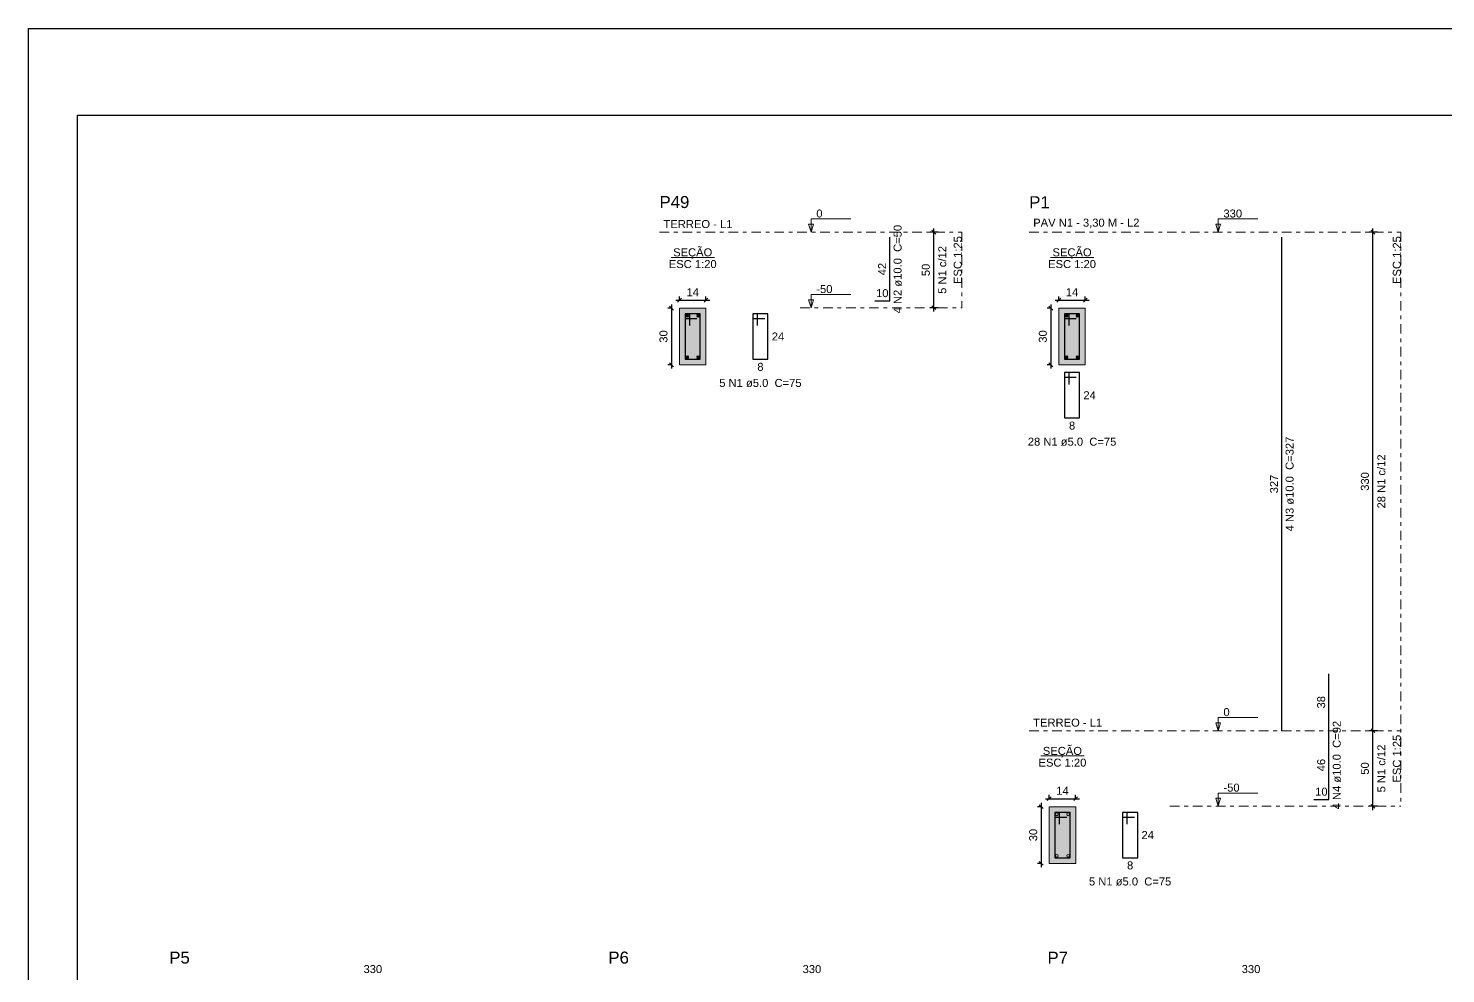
# Model space of a CAD drawing. Header units: millimetres. Extents: x -34 to 951, y -76 to 463.
# Drawn here: x 168.89 to 206.4, y 17.55 to 42.58 of the extents above; entities that cross this region are included whole.
import ezdxf

# ---------------------------------------------------------------- set-up
doc = ezdxf.new("R2010")
doc.units = ezdxf.units.MM
doc.header["$MEASUREMENT"] = 0
doc.linetypes.add('DASHDOT', pattern=[2.54, 1.27, -0.635, 0, -0.635])
doc.linetypes.add('NULL', pattern=[0])
for name, color, linetype, lineweight in [('Descrição da armadura', 7, 'Continuous', 0), ('DT-Barras na forma', 7, 'Continuous', 30), ('DT-Barras no corte', 5, 'Continuous', 5), ('DT-Barras rebatidas', 7, 'Continuous', 30), ('DT-Cotas', 7, 'Continuous', 5), ('DT-Forma', 5, 'Continuous', 5), ('DT-Hachura seção pilares', 252, 'Continuous', 5), ('DT-Pontilhado', 7, 'DASHDOT', 5), ('DT-Textos', 7, 'Continuous', 5), ('DT-Título', 7, 'Continuous', 20), ('Textos armaduras', 7, 'Continuous', 0)]:
    doc.layers.add(name, color=color, linetype=linetype, lineweight=lineweight)
doc.styles.add('Arial', font='arial.ttf')
doc.dimstyles.new('UM_20.000000', dxfattribs={"dimtxt": 0.18, "dimasz": 0.1, "dimexe": 0.1, "dimexo": 0.2, "dimgap": 0, "dimtad": 1, "dimtih": 1, "dimtoh": 1, "dimdec": 1, "dimlfac": 20, "dimzin": 0, "dimdsep": 46, "dimtxsty": 'Standard', "dimcen": 0.09, "dimdle": 0.1, "dimadec": 1, "dimazin": 2, "dimtfac": 1, "dimtdec": 4, "dimtofl": 0, "dimtmove": 0, "dimatfit": 3, "dimfxl": 1, "dimtolj": 1, "dimarcsym": 0})
doc.dimstyles.new('UM_25.000000', dxfattribs={"dimtxt": 0.18, "dimasz": 0.1, "dimexe": 0.1, "dimexo": 0.2, "dimgap": 0, "dimtad": 1, "dimtih": 1, "dimtoh": 1, "dimdec": 1, "dimlfac": 25, "dimzin": 0, "dimdsep": 46, "dimtxsty": 'Standard', "dimcen": 0.09, "dimdle": 0.1, "dimadec": 1, "dimazin": 2, "dimtfac": 1, "dimtdec": 4, "dimtofl": 0, "dimtmove": 0, "dimatfit": 3, "dimfxl": 1, "dimtolj": 1, "dimarcsym": 0})

# ---------------------------------------------------------------- blocks, each defined once
blk = doc.blocks.new('_Oblique')
at = {"color": 0, "linetype": 'ByBlock', "lineweight": -2}
blk.add_line((-0.5, -0.5), (0.5, 0.5), dxfattribs=at)
blk = doc.blocks.new('*D236')
at = {"layer": 'Defpoints', "color": 0, "transparency": 16777216}
for p in [(186.125, 35.169), (185.913, 33.669), (186.125, 33.669)]:
    blk.add_point(p, dxfattribs=at)
at = {"layer": 'DT-Cotas', "color": 0, "lineweight": -2, "transparency": 16777216}
for p, q in [((185.913, 35.269), (185.913, 33.569)), ((185.925, 35.169), (185.813, 35.169)), ((185.925, 33.669), (185.813, 33.669))]:
    blk.add_line(p, q, dxfattribs=at)
at = {"layer": 'DT-Cotas', "color": 0, "lineweight": -2, "transparency": 16777216, "xscale": 0.1, "yscale": 0.1, "zscale": 0.1}
for p, rotation in [((185.913, 35.169), 90), ((185.913, 33.669), 270)]:
    blk.add_blockref('_Oblique', p, dxfattribs=dict(at, rotation=rotation))
at = {"layer": 'DT-Cotas', "color": 7, "transparency": 16777216, "insert": (185.701, 34.419), "char_height": 0.2118, "attachment_point": 5, "rotation": 90, "style": 'Arial'}
blk.add_mtext('\\A1;30', dxfattribs=at)
blk = doc.blocks.new('*D237')
at = {"layer": 'Defpoints', "color": 0, "transparency": 16777216}
for p in [(186.825, 35.38), (186.125, 35.169), (186.825, 35.169)]:
    blk.add_point(p, dxfattribs=at)
at = {"layer": 'DT-Cotas', "color": 0, "lineweight": -2, "transparency": 16777216}
for p, q in [((186.025, 35.38), (186.925, 35.38)), ((186.125, 35.369), (186.125, 35.48)), ((186.825, 35.369), (186.825, 35.48))]:
    blk.add_line(p, q, dxfattribs=at)
at = {"layer": 'DT-Cotas', "color": 0, "lineweight": -2, "transparency": 16777216, "xscale": 0.1, "yscale": 0.1, "zscale": 0.1, "rotation": 180}
blk.add_blockref('_Oblique', (186.125, 35.38), dxfattribs=at)
at = {"layer": 'DT-Cotas', "color": 0, "lineweight": -2, "transparency": 16777216, "xscale": 0.1, "yscale": 0.1, "zscale": 0.1}
blk.add_blockref('_Oblique', (186.825, 35.38), dxfattribs=at)
at = {"layer": 'DT-Cotas', "color": 7, "transparency": 16777216, "insert": (186.475, 35.592), "char_height": 0.2118, "attachment_point": 5, "rotation": 0.0057, "style": 'Arial'}
blk.add_mtext('\\A1;14', dxfattribs=at)
blk = doc.blocks.new('*D238')
at = {"layer": 'Defpoints', "color": 0, "transparency": 16777216}
for p in [(192.857, 37.181), (193.174, 37.181), (193.174, 35.181)]:
    blk.add_point(p, dxfattribs=at)
at = {"layer": 'DT-Cotas', "color": 0, "lineweight": -2, "transparency": 16777216}
for p, q in [((192.974, 37.181), (192.757, 37.181)), ((192.857, 35.081), (192.857, 37.281)), ((192.974, 35.181), (192.757, 35.181))]:
    blk.add_line(p, q, dxfattribs=at)
at = {"layer": 'DT-Cotas', "color": 0, "lineweight": -2, "transparency": 16777216, "xscale": 0.1, "yscale": 0.1, "zscale": 0.1}
for p, rotation in [((192.857, 37.181), 90), ((192.857, 35.181), 270)]:
    blk.add_blockref('_Oblique', p, dxfattribs=dict(at, rotation=rotation))
at = {"layer": 'DT-Cotas', "color": 7, "transparency": 16777216, "insert": (192.645, 36.181), "char_height": 0.2118, "attachment_point": 5, "rotation": 90, "style": 'Arial'}
blk.add_mtext('\\A1;50', dxfattribs=at)
blk = doc.blocks.new('*D239')
at = {"layer": 'Defpoints', "color": 0, "transparency": 16777216}
for p in [(196.165, 35.169), (195.954, 33.669), (196.165, 33.669)]:
    blk.add_point(p, dxfattribs=at)
at = {"layer": 'DT-Cotas', "color": 0, "lineweight": -2, "transparency": 16777216}
for p, q in [((195.954, 35.269), (195.954, 33.569)), ((195.965, 35.169), (195.854, 35.169)), ((195.965, 33.669), (195.854, 33.669))]:
    blk.add_line(p, q, dxfattribs=at)
at = {"layer": 'DT-Cotas', "color": 0, "lineweight": -2, "transparency": 16777216, "xscale": 0.1, "yscale": 0.1, "zscale": 0.1}
for p, rotation in [((195.954, 35.169), 90), ((195.954, 33.669), 270)]:
    blk.add_blockref('_Oblique', p, dxfattribs=dict(at, rotation=rotation))
at = {"layer": 'DT-Cotas', "color": 7, "transparency": 16777216, "insert": (195.742, 34.419), "char_height": 0.2118, "attachment_point": 5, "rotation": 90, "style": 'Arial'}
blk.add_mtext('\\A1;30', dxfattribs=at)
blk = doc.blocks.new('*D240')
at = {"layer": 'Defpoints', "color": 0, "transparency": 16777216}
for p in [(196.865, 35.38), (196.165, 35.169), (196.865, 35.169)]:
    blk.add_point(p, dxfattribs=at)
at = {"layer": 'DT-Cotas', "color": 0, "lineweight": -2, "transparency": 16777216}
for p, q in [((196.065, 35.38), (196.965, 35.38)), ((196.165, 35.369), (196.165, 35.48)), ((196.865, 35.369), (196.865, 35.48))]:
    blk.add_line(p, q, dxfattribs=at)
at = {"layer": 'DT-Cotas', "color": 0, "lineweight": -2, "transparency": 16777216, "xscale": 0.1, "yscale": 0.1, "zscale": 0.1, "rotation": 180}
blk.add_blockref('_Oblique', (196.165, 35.38), dxfattribs=at)
at = {"layer": 'DT-Cotas', "color": 0, "lineweight": -2, "transparency": 16777216, "xscale": 0.1, "yscale": 0.1, "zscale": 0.1}
blk.add_blockref('_Oblique', (196.865, 35.38), dxfattribs=at)
at = {"layer": 'DT-Cotas', "color": 7, "transparency": 16777216, "insert": (196.515, 35.592), "char_height": 0.2118, "attachment_point": 5, "rotation": 0.0057, "style": 'Arial'}
blk.add_mtext('\\A1;14', dxfattribs=at)
blk = doc.blocks.new('*D241')
at = {"layer": 'Defpoints', "color": 0, "transparency": 16777216}
for p in [(204.48, 37.181), (204.798, 37.181), (204.798, 23.981)]:
    blk.add_point(p, dxfattribs=at)
at = {"layer": 'DT-Cotas', "color": 0, "lineweight": -2, "transparency": 16777216}
for p, q in [((204.598, 37.181), (204.38, 37.181)), ((204.48, 23.881), (204.48, 37.281)), ((204.598, 23.981), (204.38, 23.981))]:
    blk.add_line(p, q, dxfattribs=at)
at = {"layer": 'DT-Cotas', "color": 0, "lineweight": -2, "transparency": 16777216, "xscale": 0.1, "yscale": 0.1, "zscale": 0.1}
for p, rotation in [((204.48, 37.181), 90), ((204.48, 23.981), 270)]:
    blk.add_blockref('_Oblique', p, dxfattribs=dict(at, rotation=rotation))
at = {"layer": 'DT-Cotas', "color": 7, "transparency": 16777216, "insert": (204.268, 30.581), "char_height": 0.2118, "attachment_point": 5, "rotation": 90, "style": 'Arial'}
blk.add_mtext('\\A1;330', dxfattribs=at)
blk = doc.blocks.new('*D242')
at = {"layer": 'Defpoints', "color": 0, "transparency": 16777216}
for p in [(195.911, 21.969), (195.699, 20.469), (195.911, 20.469)]:
    blk.add_point(p, dxfattribs=at)
at = {"layer": 'DT-Cotas', "color": 0, "lineweight": -2, "transparency": 16777216}
for p, q in [((195.711, 21.969), (195.599, 21.969)), ((195.699, 22.069), (195.699, 20.369)), ((195.711, 20.469), (195.599, 20.469))]:
    blk.add_line(p, q, dxfattribs=at)
at = {"layer": 'DT-Cotas', "color": 0, "lineweight": -2, "transparency": 16777216, "xscale": 0.1, "yscale": 0.1, "zscale": 0.1}
for p, rotation in [((195.699, 21.969), 90), ((195.699, 20.469), 270)]:
    blk.add_blockref('_Oblique', p, dxfattribs=dict(at, rotation=rotation))
at = {"layer": 'DT-Cotas', "color": 7, "transparency": 16777216, "insert": (195.488, 21.219), "char_height": 0.2118, "attachment_point": 5, "rotation": 90, "style": 'Arial'}
blk.add_mtext('\\A1;30', dxfattribs=at)
blk = doc.blocks.new('*D243')
at = {"layer": 'Defpoints', "color": 0, "transparency": 16777216}
for p in [(196.611, 22.18), (195.911, 21.969), (196.611, 21.969)]:
    blk.add_point(p, dxfattribs=at)
at = {"layer": 'DT-Cotas', "color": 0, "lineweight": -2, "transparency": 16777216}
for p, q in [((195.811, 22.18), (196.711, 22.18)), ((195.911, 22.169), (195.911, 22.28)), ((196.611, 22.169), (196.611, 22.28))]:
    blk.add_line(p, q, dxfattribs=at)
at = {"layer": 'DT-Cotas', "color": 0, "lineweight": -2, "transparency": 16777216, "xscale": 0.1, "yscale": 0.1, "zscale": 0.1, "rotation": 180}
blk.add_blockref('_Oblique', (195.911, 22.18), dxfattribs=at)
at = {"layer": 'DT-Cotas', "color": 0, "lineweight": -2, "transparency": 16777216, "xscale": 0.1, "yscale": 0.1, "zscale": 0.1}
blk.add_blockref('_Oblique', (196.611, 22.18), dxfattribs=at)
at = {"layer": 'DT-Cotas', "color": 7, "transparency": 16777216, "insert": (196.261, 22.392), "char_height": 0.2118, "attachment_point": 5, "rotation": 0.0057, "style": 'Arial'}
blk.add_mtext('\\A1;14', dxfattribs=at)
blk = doc.blocks.new('*D244')
at = {"layer": 'Defpoints', "color": 0, "transparency": 16777216}
for p in [(204.48, 23.981), (204.798, 23.981), (204.798, 21.981)]:
    blk.add_point(p, dxfattribs=at)
at = {"layer": 'DT-Cotas', "color": 0, "lineweight": -2, "transparency": 16777216}
for p, q in [((204.48, 21.881), (204.48, 24.081)), ((204.598, 23.981), (204.38, 23.981)), ((204.598, 21.981), (204.38, 21.981))]:
    blk.add_line(p, q, dxfattribs=at)
at = {"layer": 'DT-Cotas', "color": 0, "lineweight": -2, "transparency": 16777216, "xscale": 0.1, "yscale": 0.1, "zscale": 0.1}
for p, rotation in [((204.48, 23.981), 90), ((204.48, 21.981), 270)]:
    blk.add_blockref('_Oblique', p, dxfattribs=dict(at, rotation=rotation))
at = {"layer": 'DT-Cotas', "color": 7, "transparency": 16777216, "insert": (204.268, 22.981), "char_height": 0.2118, "attachment_point": 5, "rotation": 90, "style": 'Arial'}
blk.add_mtext('\\A1;50', dxfattribs=at)

msp = doc.modelspace()

# ---------------------------------------------------------------- hatches: boundary and pattern name
at = {"layer": 'DT-Hachura seção pilares', "linetype": 'Continuous'}
for points in [[(186.1247, 33.6687), (186.1247, 33.6687), (186.8247, 33.6687), (186.8247, 35.1687), (186.1247, 35.1687), (186.1247, 33.6687)], [(196.1654, 33.6687), (196.1654, 33.6687), (196.8654, 33.6687), (196.8654, 35.1687), (196.1654, 35.1687), (196.1654, 33.6687)], [(195.9112, 20.4687), (195.9112, 20.4687), (196.6112, 20.4687), (196.6112, 21.9687), (195.9112, 21.9687), (195.9112, 20.4687)]]:
    msp.add_hatch(color=252, dxfattribs=at).paths.add_polyline_path(points)

# ---------------------------------------------------------------- linework, layer by layer
at = {"color": 7}
for p, q in [((168.888, -76.3225), (168.888, 42.5775)), ((168.888, 42.5775), (252.988, 42.5775)), ((170.188, -74.0225), (170.188, 40.2775)), ((170.188, 40.2775), (251.688, 40.2775))]:
    msp.add_line(p, q, dxfattribs=at)
at = {"layer": 'DT-Barras na forma'}
for points in [[(186.3997, 34.7062), (186.3997, 35.0187), (186.2747, 35.0187), (186.2747, 33.8187), (186.6747, 33.8187), (186.6747, 35.0187), (186.2747, 35.0187), (186.2747, 34.8937), (186.5872, 34.8937)], [(196.4404, 34.7062), (196.4404, 35.0187), (196.3154, 35.0187), (196.3154, 33.8187), (196.7154, 33.8187), (196.7154, 35.0187), (196.3154, 35.0187), (196.3154, 34.8937), (196.6279, 34.8937)], [(196.1862, 21.5062), (196.1862, 21.8187), (196.0612, 21.8187), (196.0612, 20.6187), (196.4612, 20.6187), (196.4612, 21.8187), (196.0612, 21.8187), (196.0612, 21.6937), (196.3737, 21.6937)]]:
    msp.add_lwpolyline(points, dxfattribs=at)
at = {"layer": 'DT-Barras no corte'}
for p, q in [((186.2872, 34.9312), (186.3622, 35.0062)), ((186.2872, 35.0062), (186.3622, 34.9312)), ((186.5872, 34.9312), (186.6622, 35.0062)), ((186.5872, 35.0062), (186.6622, 34.9312)), ((196.3279, 34.9312), (196.4029, 35.0062)), ((196.3279, 35.0062), (196.4029, 34.9312)), ((196.6279, 34.9312), (196.7029, 35.0062)), ((196.6279, 35.0062), (196.7029, 34.9312)), ((186.2872, 33.8312), (186.3622, 33.9062)), ((186.2872, 33.9062), (186.3622, 33.8312)), ((186.5872, 33.8312), (186.6622, 33.9062)), ((186.5872, 33.9062), (186.6622, 33.8312)), ((196.3279, 33.8312), (196.4029, 33.9062)), ((196.3279, 33.9062), (196.4029, 33.8312)), ((196.6279, 33.8312), (196.7029, 33.9062)), ((196.6279, 33.9062), (196.7029, 33.8312))]:
    msp.add_line(p, q, dxfattribs=at)
for centre in [(186.3247, 34.9687), (186.6247, 34.9687), (196.3654, 34.9687), (196.6654, 34.9687), (186.3247, 33.8687), (186.6247, 33.8687), (196.3654, 33.8687), (196.6654, 33.8687), (196.1112, 21.7687), (196.4112, 21.7687), (196.1112, 20.6687), (196.4112, 20.6687)]:
    msp.add_circle(centre, 0.0375, dxfattribs=at)
at = {"layer": 'DT-Barras rebatidas'}
for points in [[(191.2918, 35.3608), (191.6918, 35.3608), (191.6918, 37.0448)], [(202.0679, 23.9808), (202.0679, 37.0448)], [(188.1917, 34.7062), (188.1917, 35.0187), (188.0667, 35.0187), (188.0667, 33.8187), (188.4667, 33.8187), (188.4667, 35.0187), (188.0667, 35.0187), (188.0667, 34.8937), (188.3792, 34.8937)], [(196.4404, 33.1503), (196.4404, 33.4628), (196.3154, 33.4628), (196.3154, 32.2628), (196.7154, 32.2628), (196.7154, 33.4628), (196.3154, 33.4628), (196.3154, 33.3378), (196.6279, 33.3378)], [(202.9151, 22.1608), (203.3151, 22.1608), (203.3151, 23.9808), (203.3151, 25.4875)], [(197.9782, 21.5062), (197.9782, 21.8187), (197.8532, 21.8187), (197.8532, 20.6187), (198.2532, 20.6187), (198.2532, 21.8187), (197.8532, 21.8187), (197.8532, 21.6937), (198.1657, 21.6937)]]:
    msp.add_lwpolyline(points, dxfattribs=at)
at = {"layer": 'DT-Forma'}
for points in [[(186.1247, 33.6687), (186.8247, 33.6687), (186.8247, 35.1687), (186.1247, 35.1687), (186.1247, 33.6687)], [(196.1654, 33.6687), (196.8654, 33.6687), (196.8654, 35.1687), (196.1654, 35.1687), (196.1654, 33.6687)], [(195.9112, 20.4687), (196.6112, 20.4687), (196.6112, 21.9687), (195.9112, 21.9687), (195.9112, 20.4687)]]:
    msp.add_lwpolyline(points, close=True, dxfattribs=at)
at = {"layer": 'DT-Pontilhado', "ltscale": 0.2}
for p, q in [((185.5952, 37.1808), (193.598, 37.1808)), ((193.598, 37.1808), (193.598, 35.1808)), ((195.3817, 37.1808), (205.2213, 37.1808)), ((205.2213, 37.1808), (205.2213, 21.9808)), ((189.3179, 35.1808), (193.598, 35.1808)), ((195.3817, 23.9808), (205.2213, 23.9808)), ((199.1044, 21.9808), (205.2213, 21.9808))]:
    msp.add_line(p, q, dxfattribs=at)
at = {"layer": 'DT-Textos'}
for p, q in [((185.9025, 36.5136), (187.047, 36.5136)), ((195.9432, 36.5136), (197.0876, 36.5136)), ((195.689, 23.3136), (196.8334, 23.3136))]:
    msp.add_line(p, q, dxfattribs=at)
for points in [[(189.6064, 37.1808), (189.67, 37.3926), (189.5429, 37.3926), (189.6064, 37.1808), (189.6064, 37.5308), (190.6564, 37.5308)], [(200.3825, 37.1808), (200.446, 37.3926), (200.319, 37.3926), (200.3825, 37.1808), (200.3825, 37.5308), (201.4325, 37.5308)], [(189.6064, 35.1808), (189.67, 35.3926), (189.5429, 35.3926), (189.6064, 35.1808), (189.6064, 35.5308), (190.6564, 35.5308)], [(200.3825, 23.9808), (200.446, 24.1926), (200.319, 24.1926), (200.3825, 23.9808), (200.3825, 24.3308), (201.4325, 24.3308)], [(200.3825, 21.9808), (200.446, 22.1926), (200.319, 22.1926), (200.3825, 21.9808), (200.3825, 22.3308), (201.4325, 22.3308)]]:
    msp.add_lwpolyline(points, dxfattribs=at)

# ---------------------------------------------------------------- texts
at = {"layer": 'Descrição da armadura', "linetype": 'NULL', "char_height": 0.2118, "attachment_point": 8, "rotation": 90.00021, "line_spacing_factor": 0.9, "style": 'Arial'}
for s, insert, width in [('4 N2 ø10.0  C=50', (192.0093, 36.2029), 4.686721), ('5 N1 c/12', (193.1884, 36.1808), 2.57256), ('4 N3 ø10.0  C=327', (202.3858, 30.5129), 5.015721), ('28 N1 c/12', (204.8117, 30.5808), 2.90156), ('4 N4 ø10.0  C=92', (203.6328, 23.0709), 4.686721), ('5 N1 c/12', (204.8117, 22.9808), 2.57256)]:
    msp.add_mtext(s, dxfattribs=dict(at, insert=insert, width=width))
at = {"layer": 'Descrição da armadura', "linetype": 'NULL', "char_height": 0.2118, "attachment_point": 8, "line_spacing_factor": 0.9, "style": 'Arial'}
for s, insert, width in [('5 N1 ø5.0  C=75', (188.2662, 33.0778), 4.35772), ('28 N1 ø5.0  C=75', (196.5157, 31.5218), 4.686721), ('5 N1 ø5.0  C=75', (198.0527, 19.8778), 4.35772)]:
    msp.add_mtext(s, dxfattribs=dict(at, insert=insert, width=width))
at = {"layer": 'DT-Textos', "linetype": 'NULL', "char_height": 0.2118, "line_spacing_factor": 0.798, "style": 'Arial'}
for s, insert, width, attachment_point in [('0', (189.7462, 37.5658), 0.329, 7), ('PAV N1 - 3,30 M - L2', (195.4877, 37.2868), 5.623355, 7), ('330', (200.5227, 37.5658), 0.987001, 7), ('TERREO - L1', (185.7012, 37.2868), 3.650321, 7), ('SEÇÃO', (186.4742, 36.4759), 2.072476, 8), ('SEÇÃO', (196.5157, 36.4759), 2.072476, 8), ('ESC 1:20', (186.4742, 36.2278), 2.532883, 8), ('ESC 1:20', (196.5157, 36.2278), 2.532883, 8), ('-50', (189.7462, 35.5658), 0.854949, 7), ('0', (200.5227, 24.3658), 0.329, 7), ('TERREO - L1', (195.4877, 24.0868), 3.650321, 7), ('SEÇÃO', (196.2607, 23.2759), 2.072476, 8), ('ESC 1:20', (196.2607, 23.0278), 2.532883, 8), ('-50', (200.5227, 22.3658), 0.854949, 7), ('330', (177.7599, 17.5614), 0.987001, 7), ('330', (189.3831, 17.5614), 0.987001, 7), ('330', (201.0064, 17.5614), 0.987001, 7)]:
    msp.add_mtext(s, dxfattribs=dict(at, insert=insert, width=width, attachment_point=attachment_point))
at = {"layer": 'DT-Textos', "linetype": 'NULL', "char_height": 0.2118, "width": 2.532883, "attachment_point": 9, "rotation": 90.00021, "line_spacing_factor": 0.798, "style": 'Arial'}
for insert in [(193.5983, 37.0749), (205.2208, 37.0749), (205.2208, 23.8749)]:
    msp.add_mtext('ESC 1:25', dxfattribs=dict(at, insert=insert))
at = {"layer": 'DT-Título', "linetype": 'NULL', "char_height": 0.3177, "attachment_point": 7, "line_spacing_factor": 0.798, "style": 'Arial'}
for s, insert, width in [('P49', (185.5952, 37.8157), 1.579298), ('P1', (195.3817, 37.8157), 1.085798), ('P5', (172.6189, 17.8114), 1.085798), ('P6', (184.2421, 17.8114), 1.085798), ('P7', (195.8654, 17.8114), 1.085798)]:
    msp.add_mtext(s, dxfattribs=dict(at, insert=insert, width=width))
at = {"layer": 'Textos armaduras', "linetype": 'NULL', "char_height": 0.2118, "attachment_point": 8, "rotation": 90.00021, "line_spacing_factor": 0.9, "style": 'Arial'}
for s, insert, width in [('42', (191.5945, 36.2028), 1.058001), ('327', (201.9706, 30.5128), 1.387001), ('38', (203.2178, 24.7342), 1.058001), ('46', (203.2178, 23.0708), 1.058001)]:
    msp.add_mtext(s, dxfattribs=dict(at, insert=insert, width=width))
at = {"layer": 'Textos armaduras', "linetype": 'NULL', "char_height": 0.2118, "line_spacing_factor": 0.9, "style": 'Arial'}
for s, insert, width, attachment_point in [('10', (191.4918, 35.4581), 1.058001, 8), ('24', (188.5667, 34.5246), 1.058001, 1), ('8', (188.2667, 33.7214), 0.729, 2), ('24', (196.8154, 32.9687), 1.058001, 1), ('8', (196.5154, 32.1655), 0.729, 2), ('10', (203.1151, 22.2581), 1.058001, 8), ('24', (198.3532, 21.3246), 1.058001, 1), ('8', (198.0532, 20.5214), 0.729, 2)]:
    msp.add_mtext(s, dxfattribs=dict(at, insert=insert, width=width, attachment_point=attachment_point))

# ---------------------------------------------------------------- dimensions: what is measured, and where the dimension line sits
at = {"layer": 'DT-Cotas'}
for base, p1, p2, dimstyle, override, picture, middle in [((192.8567, 37.1808), (193.1744, 35.1808), (193.1744, 37.1808), 'UM_25.000000', {"dimtxt": 0.2118, "dimasz": 0.1, "dimexe": 0.1, "dimexo": 0.2, "dimtad": 1, "dimtih": 0, "dimtoh": 0, "dimdec": 1, "dimlfac": 25, "dimzin": 8, "dimtxsty": 'Arial', "dimblk": 'Oblique', "dimblk1": 'Oblique', "dimblk2": 'Oblique', "dimsah": 1, "dimdle": 0.1, "dimse1": 0, "dimse2": 0, "dimclrt": 7, "dimadec": 1, "dimazin": 3, "dimtmove": 2, "dimldrblk": 'Oblique'}, '*D238', (192.6449, 36.1808)), ((204.48, 37.1808), (204.7977, 23.9808), (204.7977, 37.1808), 'UM_25.000000', {"dimtxt": 0.2118, "dimasz": 0.1, "dimexe": 0.1, "dimexo": 0.2, "dimtad": 1, "dimtih": 0, "dimtoh": 0, "dimdec": 1, "dimlfac": 25, "dimzin": 8, "dimtxsty": 'Arial', "dimblk": 'Oblique', "dimblk1": 'Oblique', "dimblk2": 'Oblique', "dimsah": 1, "dimdle": 0.1, "dimse1": 0, "dimse2": 0, "dimclrt": 7, "dimadec": 1, "dimazin": 3, "dimtmove": 2, "dimldrblk": 'Oblique'}, '*D241', (204.2682, 30.5808)), ((185.9129, 33.6687), (186.1247, 35.1687), (186.1247, 33.6687), 'UM_20.000000', {"dimtxt": 0.2118, "dimasz": 0.1, "dimexe": 0.1, "dimexo": 0.2, "dimtad": 1, "dimtih": 0, "dimtoh": 0, "dimdec": 1, "dimlfac": 20, "dimzin": 8, "dimtxsty": 'Arial', "dimblk": 'Oblique', "dimblk1": 'Oblique', "dimblk2": 'Oblique', "dimsah": 1, "dimdle": 0.1, "dimse1": 0, "dimse2": 0, "dimclrt": 7, "dimadec": 1, "dimazin": 3, "dimtmove": 2, "dimldrblk": 'Oblique'}, '*D236', (185.7011, 34.4187)), ((195.9536, 33.6687), (196.1654, 35.1687), (196.1654, 33.6687), 'UM_20.000000', {"dimtxt": 0.2118, "dimasz": 0.1, "dimexe": 0.1, "dimexo": 0.2, "dimtad": 1, "dimtih": 0, "dimtoh": 0, "dimdec": 1, "dimlfac": 20, "dimzin": 8, "dimtxsty": 'Arial', "dimblk": 'Oblique', "dimblk1": 'Oblique', "dimblk2": 'Oblique', "dimsah": 1, "dimdle": 0.1, "dimse1": 0, "dimse2": 0, "dimclrt": 7, "dimadec": 1, "dimazin": 3, "dimtmove": 2, "dimldrblk": 'Oblique'}, '*D239', (195.7418, 34.4187)), ((204.48, 23.9808), (204.7977, 21.9808), (204.7977, 23.9808), 'UM_25.000000', {"dimtxt": 0.2118, "dimasz": 0.1, "dimexe": 0.1, "dimexo": 0.2, "dimtad": 1, "dimtih": 0, "dimtoh": 0, "dimdec": 1, "dimlfac": 25, "dimzin": 8, "dimtxsty": 'Arial', "dimblk": 'Oblique', "dimblk1": 'Oblique', "dimblk2": 'Oblique', "dimsah": 1, "dimdle": 0.1, "dimse1": 0, "dimse2": 0, "dimclrt": 7, "dimadec": 1, "dimazin": 3, "dimtmove": 2, "dimldrblk": 'Oblique'}, '*D244', (204.2682, 22.9808)), ((195.6994, 20.4687), (195.9112, 21.9687), (195.9112, 20.4687), 'UM_20.000000', {"dimtxt": 0.2118, "dimasz": 0.1, "dimexe": 0.1, "dimexo": 0.2, "dimtad": 1, "dimtih": 0, "dimtoh": 0, "dimdec": 1, "dimlfac": 20, "dimzin": 8, "dimtxsty": 'Arial', "dimblk": 'Oblique', "dimblk1": 'Oblique', "dimblk2": 'Oblique', "dimsah": 1, "dimdle": 0.1, "dimse1": 0, "dimse2": 0, "dimclrt": 7, "dimadec": 1, "dimazin": 3, "dimtmove": 2, "dimldrblk": 'Oblique'}, '*D242', (195.4876, 21.2187))]:
    dim = msp.add_linear_dim(base=base, p1=p1, p2=p2, angle=90, dimstyle=dimstyle, override=override, dxfattribs=at)
    dim.commit()
    dim.dimension.update_dxf_attribs({"geometry": picture, "text_midpoint": middle, "dimtype": 160, "text_rotation": 90})
for base, p1, p2, picture, middle in [((186.8247, 35.3805), (186.1247, 35.1687), (186.8247, 35.1687), '*D237', (186.4747, 35.5923)), ((196.8654, 35.3805), (196.1654, 35.1687), (196.8654, 35.1687), '*D240', (196.5154, 35.5923)), ((196.6112, 22.1805), (195.9112, 21.9687), (196.6112, 21.9687), '*D243', (196.2612, 22.3923))]:
    dim = msp.add_linear_dim(base=base, p1=p1, p2=p2, dimstyle='UM_20.000000', override={"dimtxt": 0.2118, "dimasz": 0.1, "dimexe": 0.1, "dimexo": 0.2, "dimtad": 1, "dimtih": 0, "dimtoh": 0, "dimdec": 1, "dimlfac": 20, "dimzin": 8, "dimtxsty": 'Arial', "dimblk": 'Oblique', "dimblk1": 'Oblique', "dimblk2": 'Oblique', "dimsah": 1, "dimdle": 0.1, "dimse1": 0, "dimse2": 0, "dimclrt": 7, "dimadec": 1, "dimazin": 3, "dimtmove": 2, "dimldrblk": 'Oblique'}, dxfattribs=at)
    dim.commit()
    dim.dimension.update_dxf_attribs({"geometry": picture, "text_midpoint": middle, "dimtype": 160, "text_rotation": 0.00573})

doc.saveas('drawing.dxf')
